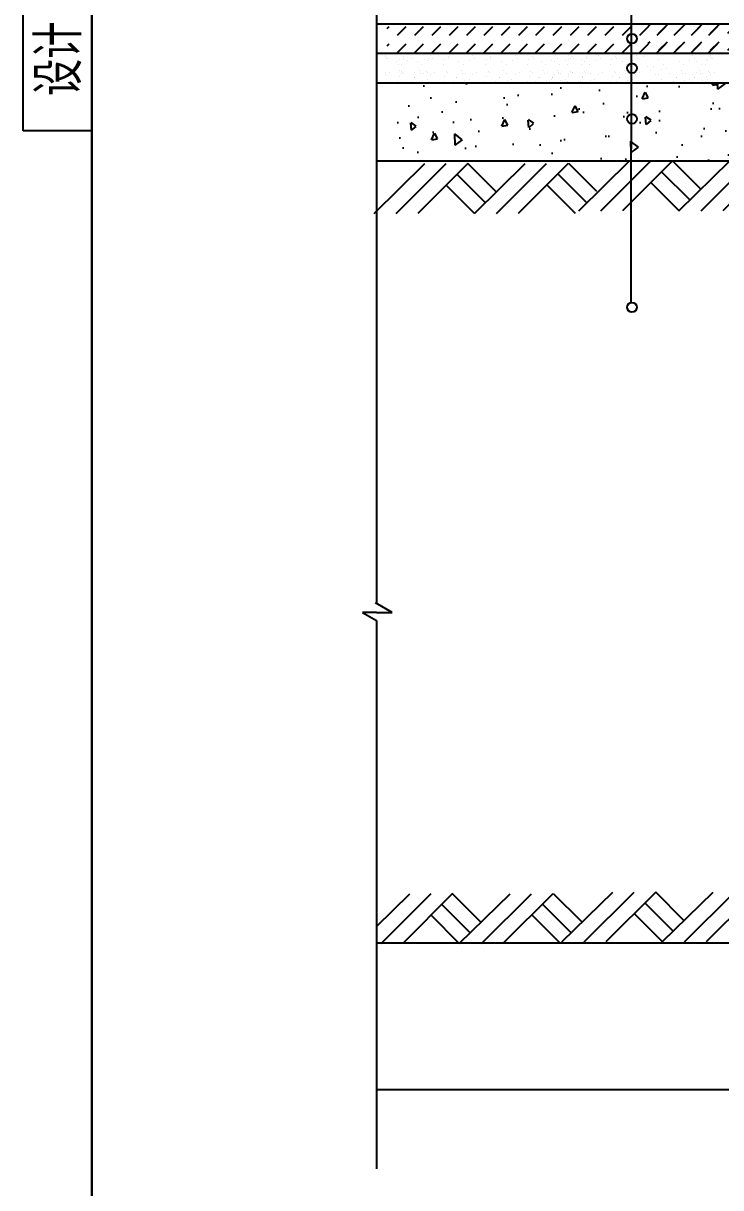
# Model space of a CAD drawing. Extents: x -2485 to 10115, y 1417 to 7253.
# Drawn here: x 1895 to 2608, y 2139 to 3329 of the extents above; entities that cross this region are included whole.
import ezdxf

# ---------------------------------------------------------------- set-up
doc = ezdxf.new("R2010")
doc.units = 0
doc.header["$MEASUREMENT"] = 0
for name, color, linetype in [('LEVEL', 2, 'CONTINUOUS'), ('STAIR', 140, 'CONTINUOUS'), ('TEXT', 41, 'CONTINUOUS'), ('TK', 1, 'CONTINUOUS')]:
    doc.layers.add(name, color=color, linetype=linetype)
doc.styles.add('STYLE1', font='SimSun.ttf', dxfattribs={"width": 0.7})

# ---------------------------------------------------------------- blocks, each defined once
blk = doc.blocks.new('DI')
at = {"layer": 'STAIR'}
for p, q in [((-51.9, -51), (0, 0)), ((-29.2, -51), (21.8, 0)), ((43.9, 0), (-7.2, -51)), ((73.4, -51), (124.4, 0)), ((146.5, 0), (95.4, -51)), ((32.8, -11.1), (61.4, -39.7)), ((72.5, -28.6), (43.9, 0)), ((50.6, -51), (102.6, 0)), ((136.2, -11.1), (164.8, -39.7)), ((175.8, -28.6), (147.2, 0)), ((21.8, -22.1), (50.4, -50.7)), ((125.2, -22.1), (153.8, -50.7))]:
    blk.add_line(p, q, dxfattribs=at)

msp = doc.modelspace()

# ---------------------------------------------------------------- hatches: boundary and pattern name
at = {"layer": 'STAIR', "linetype": 'CONTINUOUS'}
h = msp.add_hatch(dxfattribs=at)
h.set_pattern_fill('DASH', color=256, scale=100, angle=45, style=0)
h.set_pattern_definition([(45, (-107860515.495, -19142270.618), (2e-15, 17.6776695297), [12.5, -12.5])])
h.paths.add_polyline_path([(2607.1, 3296.5), (2607.1, 3326.5), (2267.1, 3326.5), (2267.1, 3296.5)])
h = msp.add_hatch(dxfattribs=at)
h.set_pattern_fill('DASH', color=256, scale=100, angle=45, style=0)
h.set_pattern_definition([(45, (-107860248.553, -19142268.414), (2e-15, 17.6776695297), [12.5, -12.5])])
h.paths.add_polyline_path([(2874, 3298.7), (2874, 3328.7), (2534, 3328.7), (2534, 3298.7)])
at = {"layer": 'STAIR'}
h = msp.add_hatch(dxfattribs=at)
h.set_pattern_fill('AR-CONC', color=256, scale=0.4, angle=45, style=0)
h.set_pattern_definition([(95, (45244.98, -14712.18), (56.03786, 47.02135), [7.62, -83.82]), (40, (45244.98, -14712.18), (-64.00716, 44.0708), [6.096, -67.056]), (145.451, (45249.65, -14708.264), (-7.96886, 91.0921), [6.476, -71.236]), (91.1842, (45230.61, -14697.81), (88.5641, 64.78137), [11.43, -125.73]), (141.6356, (45237.99, -14692.42), (-2.83446, 137.13057), [9.714, -106.854]), (36.184, (45230.61, -14697.81), (-2.83423, 137.13055), [9.144, -100.584]), (66, (45241.39, -14694.22), (71.80822, 13.95811), [7.62, -83.82]), (11, (45241.39, -14694.22), (-34.61597, 69.57648), [6.096, -67.056]), (116.4514, (45247.375, -14693.06), (37.19202, 83.53458), [6.476, -71.236]), (82.5, (45244.983, -14712.182), (-23.042188, 24.789365), [0, -66.2432, 0, -68.072, 0, -67.31]), (52.5, (45244.983, -14712.182), (-9.43589, 47.2348), [0, -38.8112, 0, -64.7192, 0, -25.654]), (12.5, (45228.962, -14728.203), (39.971145, 36.730478), [0, -25.4, 0, -79.248, 0, -105.156]), (2.5, (45221.78, -14735.387), (34.70556, 49.088957), [0, -33.02, 0, -52.6288, 0, -74.676])])
h.paths.add_polyline_path([(2269.6, 3268.6), (2882, 3268.6), (2882, 3189.3), (2269.6, 3189.3)])

# ---------------------------------------------------------------- linework, layer by layer
at = {"layer": 'LEVEL', "linetype": 'CONTINUOUS'}
for p, q in [((2256, 3328.7), (2874, 3328.7)), ((2256, 3298.7), (2874, 3298.7)), ((2256, 3268.7), (2882.5, 3268.7)), ((2256, 3188.7), (2882.5, 3188.7))]:
    msp.add_line(p, q, dxfattribs=at)
at = {"layer": 'LEVEL'}
for p, q in [((2256, 2389.3), (5279.3, 2389.3)), ((2256, 2239.3), (5279.3, 2239.3))]:
    msp.add_line(p, q, dxfattribs=at)
at = {"layer": 'LEVEL', "linetype": 'CONTINUOUS'}
for centre in [(2517.2, 3313.6), (2517.2, 3283.5), (2517.2, 3231.7), (2517.2, 3039)]:
    msp.add_circle(centre, 5, dxfattribs=at)
at = {"layer": 'STAIR', "linetype": 'CONTINUOUS'}
for p, q in [((2256, 3434.4), (2256, 2736.6)), ((2265.5, 3296), (2265.5, 3296)), ((2265.7, 3295.3), (2265.7, 3295.3)), ((2266.1, 3293.7), (2266.1, 3293.7)), ((2267.6, 3293.5), (2267.6, 3293.5)), ((2276.9, 3290.5), (2276.9, 3290.5)), ((2278.5, 3286.8), (2278.5, 3286.8)), ((2279.1, 3292.6), (2279.1, 3292.6)), ((2281.7, 3287.5), (2281.7, 3287.5)), ((2283.6, 3295.3), (2283.6, 3295.3)), ((2284, 3293.7), (2284, 3293.7)), ((2287.8, 3291.8), (2287.8, 3291.8)), ((2293.1, 3293.5), (2293.1, 3293.5)), ((2297.6, 3290.5), (2297.6, 3290.5)), ((2302.4, 3287.5), (2302.4, 3287.5)), ((2304.7, 3292.6), (2304.7, 3292.6)), ((2308.5, 3291.8), (2308.5, 3291.8)), ((2309.5, 3293.7), (2309.5, 3293.7)), ((2311.7, 3296), (2311.7, 3296)), ((2313.8, 3293.5), (2313.8, 3293.5)), ((2324.7, 3286.8), (2324.7, 3286.8)), ((2325.4, 3292.6), (2325.4, 3292.6)), ((2329.8, 3295.3), (2329.8, 3295.3)), ((2330.2, 3293.7), (2330.2, 3293.7)), ((2340.3, 3290.5), (2340.3, 3290.5)), ((2345.2, 3287.5), (2345.2, 3287.5)), ((2351.3, 3291.8), (2351.3, 3291.8)), ((2354.5, 3296), (2354.5, 3296)), ((2356.5, 3293.5), (2356.5, 3293.5)), ((2367.5, 3286.8), (2367.5, 3286.8)), ((2368.1, 3292.6), (2368.1, 3292.6)), ((2372.6, 3295.3), (2372.6, 3295.3)), ((2373, 3293.7), (2373, 3293.7)), ((2383.8, 3290.5), (2383.8, 3290.5)), ((2388.6, 3287.5), (2388.6, 3287.5)), ((2394.7, 3291.8), (2394.7, 3291.8)), ((2397.9, 3296), (2397.9, 3296)), ((2400, 3293.5), (2400, 3293.5)), ((2410.9, 3286.8), (2410.9, 3286.8)), ((2411.6, 3292.6), (2411.6, 3292.6)), ((2416, 3295.3), (2416, 3295.3)), ((2416.4, 3293.7), (2416.4, 3293.7)), ((2424.5, 3290.5), (2424.5, 3290.5)), ((2429.3, 3287.5), (2429.3, 3287.5)), ((2435.4, 3291.8), (2435.4, 3291.8)), ((2438.3, 3290.5), (2438.3, 3290.5)), ((2438.6, 3296), (2438.6, 3296)), ((2440.7, 3293.5), (2440.7, 3293.5)), ((2443.1, 3287.5), (2443.1, 3287.5)), ((2449.2, 3291.8), (2449.2, 3291.8)), ((2451.6, 3286.8), (2451.6, 3286.8)), ((2452.3, 3292.6), (2452.3, 3292.6)), ((2452.4, 3296), (2452.4, 3296)), ((2454.5, 3293.5), (2454.5, 3293.5)), ((2456.7, 3295.3), (2456.7, 3295.3)), ((2457.1, 3293.7), (2457.1, 3293.7)), ((2465.4, 3286.8), (2465.4, 3286.8)), ((2466.1, 3292.6), (2466.1, 3292.6)), ((2468.6, 3290.5), (2468.6, 3290.5)), ((2470.5, 3295.3), (2470.5, 3295.3)), ((2470.9, 3293.7), (2470.9, 3293.7)), ((2473.5, 3287.5), (2473.5, 3287.5)), ((2479.6, 3291.8), (2479.6, 3291.8)), ((2482.8, 3296), (2482.8, 3296)), ((2484.8, 3293.5), (2484.8, 3293.5)), ((2495.8, 3286.8), (2495.8, 3286.8)), ((2496.4, 3292.6), (2496.4, 3292.6)), ((2500.9, 3295.3), (2500.9, 3295.3)), ((2501.3, 3293.7), (2501.3, 3293.7)), ((2507.2, 3290.5), (2507.2, 3290.5)), ((2512.1, 3287.5), (2512.1, 3287.5)), ((2518.2, 3291.8), (2518.2, 3291.8)), ((2521.4, 3296), (2521.4, 3296)), ((2523.4, 3293.5), (2523.4, 3293.5)), ((2529.3, 3295.6), (2529.3, 3295.6)), ((2544.1, 3291.9), (2544.1, 3291.9)), ((2549.2, 3286.8), (2549.2, 3286.8)), ((2565.4, 3290.5), (2565.4, 3290.5)), ((2570.3, 3287.5), (2570.3, 3287.5)), ((2576.4, 3291.8), (2576.4, 3291.8)), ((2579.6, 3296), (2579.6, 3296)), ((2581.6, 3293.5), (2581.6, 3293.5)), ((2583.4, 3290.5), (2583.4, 3290.5)), ((2588.2, 3287.5), (2588.2, 3287.5)), ((2592.6, 3286.8), (2592.6, 3286.8)), ((2593.2, 3292.6), (2593.2, 3292.6)), ((2594.3, 3291.8), (2594.3, 3291.8)), ((2597.5, 3296), (2597.5, 3296)), ((2597.7, 3295.3), (2597.7, 3295.3)), ((2598.1, 3293.7), (2598.1, 3293.7)), ((2599.6, 3293.5), (2599.6, 3293.5)), ((2265, 3279.4), (2265, 3279.4)), ((2265.4, 3277.3), (2265.4, 3277.3)), ((2269.4, 3278.8), (2269.4, 3278.8)), ((2279.5, 3280.9), (2279.5, 3280.9)), ((2279.6, 3275.5), (2279.6, 3275.5)), ((2280.7, 3278.2), (2280.7, 3278.2)), ((2281.6, 3280.3), (2281.6, 3280.3)), ((2282.9, 3279.4), (2282.9, 3279.4)), ((2283.2, 3278.3), (2283.2, 3278.3)), ((2295, 3278.8), (2295, 3278.8)), ((2295.2, 3274.4), (2295.2, 3274.4)), ((2295.3, 3273.7), (2295.3, 3273.7)), ((2300.2, 3280.9), (2300.2, 3280.9)), ((2301.4, 3278.2), (2301.4, 3278.2)), ((2303.9, 3278.3), (2303.9, 3278.3)), ((2307.1, 3280.3), (2307.1, 3280.3)), ((2308.4, 3279.4), (2308.4, 3279.4)), ((2311.6, 3277.3), (2311.6, 3277.3)), ((2315.6, 3278.8), (2315.6, 3278.8)), ((2325.8, 3275.5), (2325.8, 3275.5)), ((2327.8, 3280.3), (2327.8, 3280.3)), ((2329.1, 3279.4), (2329.1, 3279.4)), ((2337.9, 3274.4), (2337.9, 3274.4)), ((2338.1, 3273.7), (2338.1, 3273.7)), ((2342.9, 3280.9), (2342.9, 3280.9)), ((2344.1, 3278.2), (2344.1, 3278.2)), ((2346.6, 3278.3), (2346.6, 3278.3)), ((2354.4, 3277.3), (2354.4, 3277.3)), ((2358.4, 3278.8), (2358.4, 3278.8)), ((2368.6, 3275.5), (2368.6, 3275.5)), ((2370.6, 3280.3), (2370.6, 3280.3)), ((2371.9, 3279.4), (2371.9, 3279.4)), ((2381.4, 3274.4), (2381.4, 3274.4)), ((2381.6, 3273.7), (2381.6, 3273.7)), ((2386.4, 3280.9), (2386.4, 3280.9)), ((2387.6, 3278.2), (2387.6, 3278.2)), ((2390.1, 3278.3), (2390.1, 3278.3)), ((2397.9, 3277.3), (2397.9, 3277.3)), ((2401.9, 3278.8), (2401.9, 3278.8)), ((2412, 3275.5), (2412, 3275.5)), ((2414, 3280.3), (2414, 3280.3)), ((2415.3, 3279.4), (2415.3, 3279.4)), ((2422.1, 3274.4), (2422.1, 3274.4)), ((2422.3, 3273.7), (2422.3, 3273.7)), ((2427.1, 3280.9), (2427.1, 3280.9)), ((2428.3, 3278.2), (2428.3, 3278.2)), ((2430.8, 3278.3), (2430.8, 3278.3)), ((2435.9, 3274.4), (2435.9, 3274.4)), ((2436, 3273.7), (2436, 3273.7)), ((2438.5, 3277.3), (2438.5, 3277.3)), ((2440.9, 3280.9), (2440.9, 3280.9)), ((2442.1, 3278.2), (2442.1, 3278.2)), ((2442.5, 3278.8), (2442.5, 3278.8)), ((2444.6, 3278.3), (2444.6, 3278.3)), ((2452.3, 3277.3), (2452.3, 3277.3)), ((2452.7, 3275.5), (2452.7, 3275.5)), ((2454.7, 3280.3), (2454.7, 3280.3)), ((2456, 3279.4), (2456, 3279.4)), ((2456.3, 3278.8), (2456.3, 3278.8)), ((2466.2, 3274.4), (2466.2, 3274.4)), ((2466.4, 3273.7), (2466.4, 3273.7)), ((2466.5, 3275.5), (2466.5, 3275.5)), ((2468.5, 3280.3), (2468.5, 3280.3)), ((2469.8, 3279.4), (2469.8, 3279.4)), ((2471.2, 3280.9), (2471.2, 3280.9)), ((2472.4, 3278.2), (2472.4, 3278.2)), ((2474.9, 3278.3), (2474.9, 3278.3)), ((2482.7, 3277.3), (2482.7, 3277.3)), ((2486.7, 3278.8), (2486.7, 3278.8)), ((2496.9, 3275.5), (2496.9, 3275.5)), ((2498.9, 3280.3), (2498.9, 3280.3)), ((2500.2, 3279.4), (2500.2, 3279.4)), ((2504.8, 3274.4), (2504.8, 3274.4)), ((2505, 3273.7), (2505, 3273.7)), ((2509.8, 3280.9), (2509.8, 3280.9)), ((2511, 3278.2), (2511, 3278.2)), ((2513.5, 3278.3), (2513.5, 3278.3)), ((2521.3, 3277.3), (2521.3, 3277.3)), ((2525.3, 3278.8), (2525.3, 3278.8)), ((2533.1, 3285), (2533.1, 3285)), ((2535.9, 3281.2), (2535.9, 3281.2)), ((2539.1, 3285.4), (2539.1, 3285.4)), ((2541.5, 3277), (2541.5, 3277)), ((2544, 3277.1), (2544, 3277.1)), ((2547.8, 3282.5), (2547.8, 3282.5)), ((2552.7, 3283.6), (2552.7, 3283.6)), ((2555.7, 3277.6), (2555.7, 3277.6)), ((2563.1, 3274.4), (2563.1, 3274.4)), ((2563.2, 3273.7), (2563.2, 3273.7)), ((2568.1, 3280.9), (2568.1, 3280.9)), ((2569.2, 3278.2), (2569.2, 3278.2)), ((2571.7, 3278.3), (2571.7, 3278.3)), ((2579.5, 3277.3), (2579.5, 3277.3)), ((2581, 3274.4), (2581, 3274.4)), ((2581.2, 3273.7), (2581.2, 3273.7)), ((2583.5, 3278.8), (2583.5, 3278.8)), ((2586, 3280.9), (2586, 3280.9)), ((2587.2, 3278.2), (2587.2, 3278.2)), ((2589.7, 3278.3), (2589.7, 3278.3)), ((2593.7, 3275.5), (2593.7, 3275.5)), ((2595.7, 3280.3), (2595.7, 3280.3)), ((2597, 3279.4), (2597, 3279.4)), ((2597.5, 3277.3), (2597.5, 3277.3)), ((2601.5, 3278.8), (2601.5, 3278.8)), ((2277.9, 3270), (2277.9, 3270)), ((2292, 3270.3), (2292, 3270.3)), ((2303.4, 3270.5), (2303.4, 3270.5)), ((2308.3, 3271.6), (2308.3, 3271.6)), ((2324.1, 3270), (2324.1, 3270)), ((2334.7, 3270.3), (2334.7, 3270.3)), ((2346.1, 3270.5), (2346.1, 3270.5)), ((2351, 3271.6), (2351, 3271.6)), ((2366.9, 3270), (2366.9, 3270)), ((2378.2, 3270.3), (2378.2, 3270.3)), ((2389.6, 3270.5), (2389.6, 3270.5)), ((2394.5, 3271.6), (2394.5, 3271.6)), ((2410.4, 3270), (2410.4, 3270)), ((2418.9, 3270.3), (2418.9, 3270.3)), ((2430.3, 3270.5), (2430.3, 3270.5)), ((2432.7, 3270.3), (2432.7, 3270.3)), ((2435.2, 3271.6), (2435.2, 3271.6)), ((2444.1, 3270.5), (2444.1, 3270.5)), ((2449, 3271.6), (2449, 3271.6)), ((2451, 3270), (2451, 3270)), ((2463, 3270.3), (2463, 3270.3)), ((2464.8, 3270), (2464.8, 3270)), ((2474.4, 3270.5), (2474.4, 3270.5)), ((2479.3, 3271.6), (2479.3, 3271.6)), ((2495.2, 3270), (2495.2, 3270)), ((2501.7, 3270.3), (2501.7, 3270.3)), ((2513, 3270.5), (2513, 3270.5)), ((2517.9, 3271.6), (2517.9, 3271.6)), ((2531, 3268.8), (2531, 3268.8)), ((2547.2, 3271.8), (2547.2, 3271.8)), ((2559.9, 3270.3), (2559.9, 3270.3)), ((2571.3, 3270.5), (2571.3, 3270.5)), ((2576.1, 3271.6), (2576.1, 3271.6)), ((2577.8, 3270.3), (2577.8, 3270.3)), ((2589.2, 3270.5), (2589.2, 3270.5)), ((2592, 3270), (2592, 3270)), ((2594.1, 3271.6), (2594.1, 3271.6)), ((2241.6, 2727.1), (2256, 2719)), ((2256, 2727.1), (2241.6, 2727.1)), ((2272.2, 2727.1), (2255.2, 2737)), ((2256, 2727.1), (2272.2, 2727.1)), ((2256, 2719), (2256, 2158.2))]:
    msp.add_line(p, q, dxfattribs=at)
at = {"layer": 'STAIR'}
for p, q in [((2256, 2406.1), (2290, 2439.6)), ((2260.8, 2388.6), (2311.8, 2439.7)), ((2333.9, 2439.7), (2282.9, 2388.6)), ((2322.8, 2428.6), (2351.4, 2399.9)), ((2362.5, 2411), (2333.9, 2439.6)), ((2340.7, 2388.6), (2392.6, 2439.6)), ((2363.4, 2388.6), (2414.4, 2439.6)), ((2436.5, 2439.6), (2385.4, 2388.6)), ((2426.2, 2428.6), (2454.8, 2399.9)), ((2465.9, 2411), (2437.2, 2439.6)), ((2311.8, 2417.5), (2340.4, 2388.9)), ((2415.2, 2417.5), (2443.8, 2388.9))]:
    msp.add_line(p, q, dxfattribs=at)
at = {"layer": 'TEXT', "linetype": 'CONTINUOUS'}
msp.add_line((2516.5, 3044.4), (2517.3, 3705.2), dxfattribs=at)
at = {"layer": 'TK', "linetype": 'CONTINUOUS'}
for p, q in [((1895, 3219.6), (1895, 4269.6)), ((1965, 1516.9), (1965, 4266.9)), ((1964.9, 3219.6), (1895, 3219.6))]:
    msp.add_line(p, q, dxfattribs=at)
at = {"layer": 'TK', "linetype": 'CONTINUOUS', "const_width": 2.5}
msp.add_lwpolyline([(1965, 4266.9), (1965, 1516.9), (5815, 1516.9), (5815, 4266.9), (1965, 4266.9)], dxfattribs=at)

# ---------------------------------------------------------------- block references
at = {"layer": 'STAIR'}
for p in [(2305.5, 3186.1), (2514.7, 3188.8), (2497.6, 2441.3)]:
    msp.add_blockref('DI', p, dxfattribs=at)

# ---------------------------------------------------------------- texts
at = {"layer": 'TEXT', "linetype": 'CONTINUOUS', "style": 'STYLE1', "width": 0.7}
msp.add_text('设计', height=40, rotation=90, dxfattribs=at).set_placement((1949.8, 3255))

doc.saveas('drawing.dxf')
